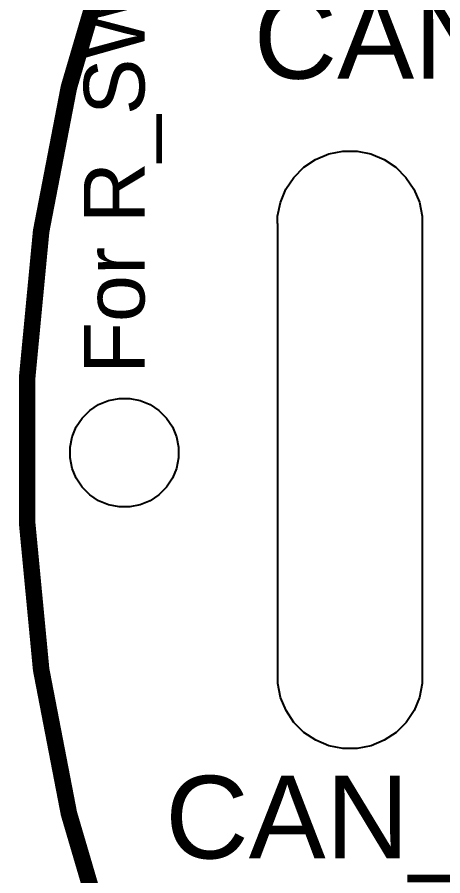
# Model space of a CAD drawing. Header units: millimetres. Extents: x -35.7 to 35.7, y -3.2 to 68.2.
# Drawn here: x -35.69 to -25.89, y 22.69 to 42.48 of the extents above; entities that cross this region are included whole.
import ezdxf

# ---------------------------------------------------------------- set-up
doc = ezdxf.new("R2010")
doc.units = ezdxf.units.MM
for name, color, linetype in [('Mechanical2', 216, 'Continuous'), ('MultiLayer', 9, 'Continuous'), ('TopOverlay', 2, 'Continuous')]:
    doc.layers.add(name, color=color, linetype=linetype)
doc.styles.add('Arial', font='', dxfattribs={"height": 0.2})
doc.styles.get('Arial').set_extended_font_data('Arial')

msp = doc.modelspace()

# ---------------------------------------------------------------- linework, layer by layer
at = {"layer": 'Mechanical2', "const_width": 0.381}
msp.add_lwpolyline([(-30.744, 14.75, -0.267949), (-30.744, 50.25)], format="xyb", dxfattribs=at)
at = {"layer": 'MultiLayer'}
for p, q in [((-28.517, 39.332), (-28.195, 39.396)), ((-28.195, 39.396), (-27.867, 39.396)), ((-27.867, 39.396), (-27.546, 39.332)), ((-29.092, 39.024), (-28.819, 39.207)), ((-28.819, 39.207), (-28.517, 39.332)), ((-27.546, 39.332), (-27.243, 39.207)), ((-27.243, 39.207), (-26.971, 39.025)), ((-29.323, 38.793), (-29.092, 39.024)), ((-26.971, 39.025), (-26.739, 38.793)), ((-29.506, 38.52), (-29.323, 38.793)), ((-26.739, 38.793), (-26.557, 38.52)), ((-29.631, 38.217), (-29.506, 38.52)), ((-26.557, 38.52), (-26.431, 38.218)), ((-29.695, 37.896), (-29.631, 38.217)), ((-26.431, 38.218), (-26.368, 37.896)), ((-29.695, 37.732), (-29.695, 37.896)), ((-26.368, 37.896), (-26.367, 37.732)), ((-29.693, 37.732), (-29.695, 37.732)), ((-29.693, 27.293), (-29.693, 37.732)), ((-26.367, 37.732), (-26.367, 37.732)), ((-26.367, 37.732), (-26.365, 37.732)), ((-26.365, 37.732), (-26.365, 27.293)), ((-33.815, 33.557), (-33.588, 33.651)), ((-33.588, 33.651), (-33.346, 33.699)), ((-33.346, 33.699), (-33.223, 33.699)), ((-33.223, 33.699), (-33.1, 33.699)), ((-33.1, 33.699), (-32.859, 33.651)), ((-32.859, 33.651), (-32.631, 33.557)), ((-34.02, 33.42), (-33.815, 33.557)), ((-32.631, 33.557), (-32.426, 33.42)), ((-34.194, 33.246), (-34.02, 33.42)), ((-32.426, 33.42), (-32.252, 33.246)), ((-34.331, 33.041), (-34.194, 33.246)), ((-32.252, 33.246), (-32.115, 33.041)), ((-34.425, 32.814), (-34.331, 33.041)), ((-32.115, 33.041), (-32.021, 32.814)), ((-34.473, 32.572), (-34.425, 32.814)), ((-32.021, 32.814), (-31.973, 32.572)), ((-34.473, 32.449), (-34.473, 32.572)), ((-31.973, 32.572), (-31.973, 32.449)), ((-34.473, 32.326), (-34.473, 32.449)), ((-34.425, 32.085), (-34.473, 32.326)), ((-31.973, 32.326), (-32.021, 32.085)), ((-31.973, 32.449), (-31.973, 32.326)), ((-34.331, 31.857), (-34.425, 32.085)), ((-32.021, 32.085), (-32.115, 31.857)), ((-34.194, 31.652), (-34.331, 31.857)), ((-32.115, 31.857), (-32.252, 31.652)), ((-34.02, 31.478), (-34.194, 31.652)), ((-33.815, 31.341), (-34.02, 31.478)), ((-32.426, 31.478), (-32.631, 31.341)), ((-32.252, 31.652), (-32.426, 31.478)), ((-33.588, 31.247), (-33.815, 31.341)), ((-32.631, 31.341), (-32.859, 31.247)), ((-33.346, 31.199), (-33.588, 31.247)), ((-33.223, 31.199), (-33.346, 31.199)), ((-33.223, 31.199), (-33.223, 31.199)), ((-33.1, 31.199), (-33.223, 31.199)), ((-32.859, 31.247), (-33.1, 31.199)), ((-29.691, 27.293), (-29.693, 27.293)), ((-29.691, 27.129), (-29.691, 27.293)), ((-29.627, 26.807), (-29.691, 27.129)), ((-26.363, 27.129), (-26.427, 26.807)), ((-26.365, 27.293), (-26.363, 27.293)), ((-26.363, 27.293), (-26.363, 27.129)), ((-29.501, 26.505), (-29.627, 26.807)), ((-26.427, 26.807), (-26.553, 26.505)), ((-29.319, 26.232), (-29.501, 26.505)), ((-26.553, 26.505), (-26.735, 26.232)), ((-29.088, 26), (-29.319, 26.232)), ((-26.735, 26.232), (-26.967, 26)), ((-28.815, 25.818), (-29.088, 26)), ((-26.967, 26), (-27.239, 25.818)), ((-28.512, 25.693), (-28.815, 25.818)), ((-27.239, 25.818), (-27.542, 25.693)), ((-28.191, 25.629), (-28.512, 25.693)), ((-27.863, 25.629), (-28.191, 25.629)), ((-27.542, 25.693), (-27.863, 25.629))]:
    msp.add_line(p, q, dxfattribs=at)

# ---------------------------------------------------------------- texts
at = {"layer": 'TopOverlay', "style": 'Arial'}
for s, height, rotation, p in [('For R_SW', 1.397, 90, (-32.759, 34.265)), ('CAN_IN', 1.905, 360, (-30.246, 41.067)), ('CAN_OUT', 1.905, 360, (-32.283, 23.095))]:
    msp.add_text(s, height=height, rotation=rotation, dxfattribs=at).set_placement(p)

doc.saveas('drawing.dxf')
